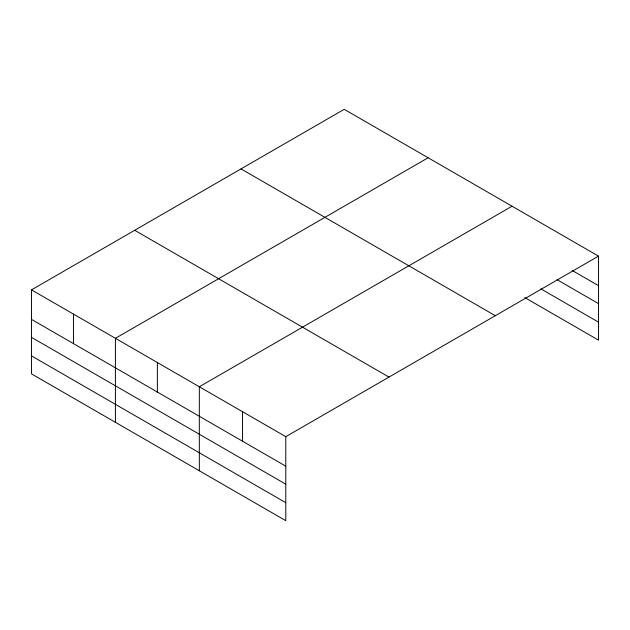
<?xml version="1.0" encoding="UTF-8"?>
<svg xmlns="http://www.w3.org/2000/svg" width="630" height="630" viewBox="0 0 630 630"><rect width="100%" height="100%" fill="white"/><g stroke="black" fill="none" stroke-linecap="round" stroke-linejoin="round"><path stroke-width="0.94" d="M524.759 297.557L598.5 340.137L598.5 256.127L344.216 109.321L31.5 289.863L31.5 373.873L285.784 520.679L285.784 436.677L31.5 289.863M428.132 157.768L115.416 338.31L115.416 422.32M512.048 206.215L199.324 386.757L199.324 470.767M285.784 436.677L598.5 256.127M572.221 270.467L598.5 285.642M556.967 279.641L598.5 303.621M540.863 288.871L598.5 322.15M241.022 168.903L495.306 315.709M134.694 230.289L388.978 377.094M31.5 319.378L285.784 466.184M31.5 337.357L285.784 484.171M31.5 355.887L285.784 502.693M242.55 411.721L242.55 441.228M157.366 362.534L157.366 392.049M73.458 314.086L73.458 343.602"/></g></svg>
